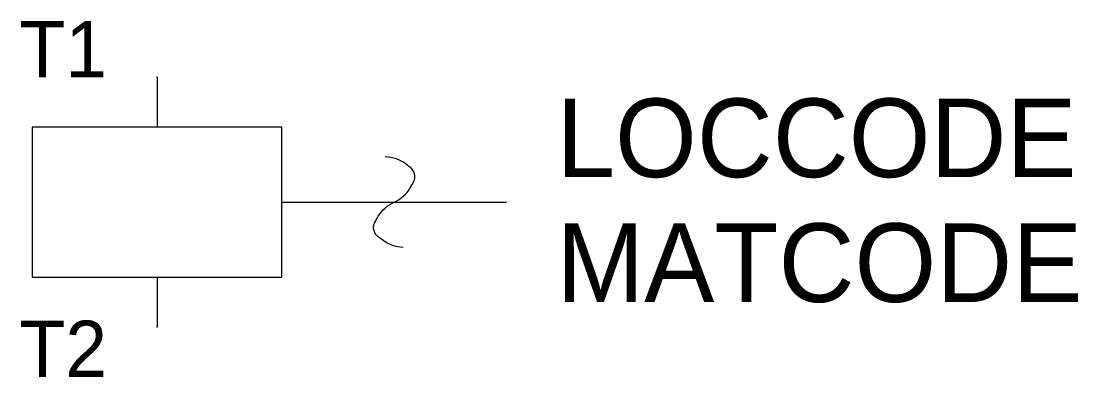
# Model space of a CAD drawing. Extents: x -5.4 to 36.9, y -7 to 7.2.
import ezdxf
from ezdxf.enums import TextEntityAlignment as Align

# ---------------------------------------------------------------- set-up
doc = ezdxf.new("R2010")
doc.units = 0
doc.linetypes.add('DASHED', pattern=[0])
doc.layers.get('0').update_dxf_attribs({"linetype": 'CONTINUOUS'})
doc.layers.add('C', color=6, linetype='CONTINUOUS')
doc.layers.add('T2', color=1, linetype='CONTINUOUS')

msp = doc.modelspace()

# ---------------------------------------------------------------- linework, layer by layer
at = {"color": 0}
for p, q in [((0, 5), (0, 3)), ((0, 3), (-5, 3)), ((-5, 3), (-5, -3)), ((5, 3), (0, 3)), ((5, -3), (5, 3)), ((-5, -3), (0, -3)), ((0, -3), (5, -3)), ((0, -3), (0, -5))]:
    msp.add_line(p, q, dxfattribs=at)
at = {"color": 0, "linetype": 'DASHED'}
msp.add_line((5, 0), (14, 0), dxfattribs=at)
at = {"color": 0, "linetype": 'CONTINUOUS'}
msp.add_lwpolyline([(9.863, -1.817, -0.067678), (9.408, -1.727, -0.07813), (9.052, -1.538, -0.022658), (8.799, -1.331, -0.075785), (8.737, -1.255, -0.084616), (8.681, -1.109, -0.084616), (8.676, -0.952, -0.075785), (8.709, -0.845, -0.027029), (8.858, -0.569, -0.148278), (9.5, 0, 0.150227), (10.142, 0.569, 0.027406), (10.289, 0.843, 0.0758), (10.321, 0.952, 0.083262), (10.316, 1.108, 0.083262), (10.26, 1.254, 0.0758), (10.198, 1.331, 0.022751), (9.948, 1.538, 0.079374), (9.593, 1.728, 0.06867), (9.137, 1.817)], format="xyb", dxfattribs=at)
at = {"layer": 'C', "color": 0}
for p in [(0, 5), (0, -5)]:
    msp.add_point(p, dxfattribs=at)

# ---------------------------------------------------------------- texts
at = {"color": 0, "linetype": 'CONTINUOUS'}
for tag, p in [('LOCCODE', (16, 1)), ('MATCODE', (16, -4))]:
    msp.add_attdef(tag, p, '', height=3.15, dxfattribs=at)
at = {"layer": 'T2', "color": 0, "linetype": 'CONTINUOUS'}
for tag, p in [('T1', (-2, 5)), ('T2', (-2, -7))]:
    msp.add_attdef(tag, text='', height=2.25, dxfattribs=at).set_placement(p, align=Align.RIGHT)

doc.saveas('drawing.dxf')
